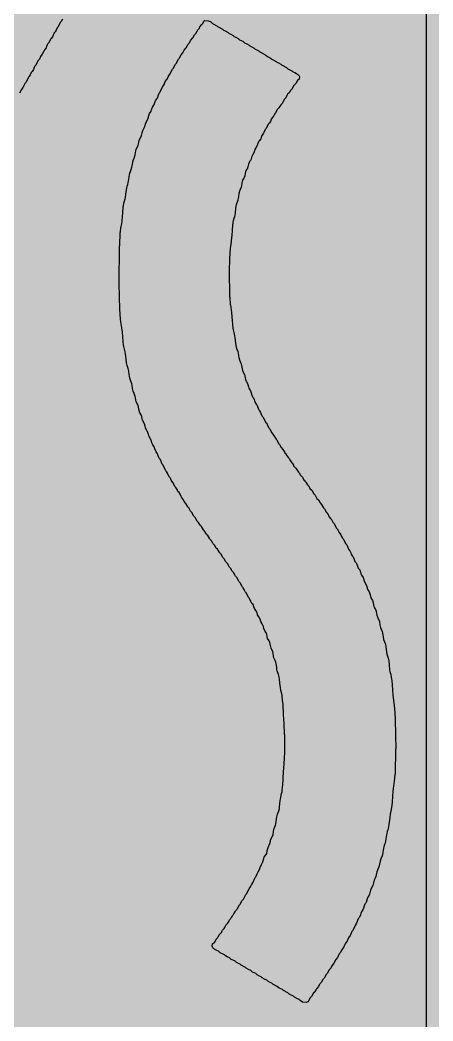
# Model space of a CAD drawing. Header units: inches. Extents: x 0 to 5379, y 0 to 5429.
# Drawn here: x 337.126 to 338.521, y 161.35 to 164.732 of the extents above; entities that cross this region are included whole.
import ezdxf

# ---------------------------------------------------------------- set-up
doc = ezdxf.new("R2010")
doc.units = ezdxf.units.IN
for name, color, linetype in [('Bottom Solder', 6, 'Continuous'), ('SIG 01', 90, 'Continuous'), ('Top Overlay', 2, 'Continuous')]:
    doc.layers.add(name, color=color, linetype=linetype)

msp = doc.modelspace()

# ---------------------------------------------------------------- hatches: boundary and pattern name
at = {"layer": 'Bottom Solder'}
for points in [[(320.6462, 159.1818), (347.218, 159.1818), (347.218, 203.8658), (320.6462, 203.8658)], [(302.967, 159.1818), (347.218, 159.1818), (347.218, 170.289), (302.967, 170.289)]]:
    msp.add_hatch(color=6, dxfattribs=at).paths.add_polyline_path(points)

# ---------------------------------------------------------------- linework, layer by layer
at = {"layer": 'SIG 01'}
msp.add_line((338.4983, 219.6116), (338.4983, 158.0344), dxfattribs=at)
at = {"layer": 'Top Overlay'}
for p, q in [((337.2584, 164.7159), (337.2538, 164.708)), ((337.2617, 164.7237), (337.2584, 164.7159)), ((337.2651, 164.7271), (337.2617, 164.7237)), ((337.2696, 164.735), (337.2651, 164.7271)), ((337.7339, 164.7091), (337.739, 164.7153)), ((337.739, 164.7153), (337.744, 164.7204)), ((337.744, 164.7204), (337.7468, 164.7277)), ((337.7468, 164.7277), (337.7491, 164.7299)), ((337.7491, 164.7299), (337.7626, 164.7288)), ((337.7626, 164.7288), (337.7683, 164.7266)), ((337.7683, 164.7266), (337.7705, 164.7254)), ((337.7705, 164.7254), (337.7767, 164.7204)), ((337.7767, 164.7204), (337.7784, 164.7187)), ((337.7784, 164.7187), (337.7908, 164.7119)), ((337.2381, 164.6809), (337.2358, 164.6753)), ((337.2415, 164.6888), (337.2381, 164.6809)), ((337.2448, 164.6922), (337.2415, 164.6888)), ((337.2482, 164.6978), (337.2448, 164.6922)), ((337.2516, 164.7057), (337.2482, 164.6978)), ((337.2538, 164.708), (337.2516, 164.7057)), ((337.7102, 164.6719), (337.7159, 164.6821)), ((337.7159, 164.6821), (337.7215, 164.6877)), ((337.7215, 164.6877), (337.7243, 164.695)), ((337.7243, 164.695), (337.726, 164.6967)), ((337.726, 164.6967), (337.7271, 164.699)), ((337.7271, 164.699), (337.7328, 164.7046)), ((337.7328, 164.7046), (337.7339, 164.7091)), ((337.7908, 164.7119), (337.793, 164.7097)), ((337.793, 164.7097), (337.7953, 164.7085)), ((337.7953, 164.7085), (337.8099, 164.7006)), ((337.8099, 164.7006), (337.8133, 164.6973)), ((337.8133, 164.6973), (337.819, 164.695)), ((337.819, 164.695), (337.8291, 164.6894)), ((337.8291, 164.6894), (337.8325, 164.686)), ((337.8325, 164.686), (337.8381, 164.6837)), ((337.8381, 164.6837), (337.846, 164.6792)), ((337.2178, 164.6482), (337.2155, 164.6426)), ((337.2189, 164.6505), (337.2178, 164.6482)), ((337.2223, 164.6539), (337.2189, 164.6505)), ((337.2268, 164.6618), (337.2223, 164.6539)), ((337.2291, 164.6674), (337.2268, 164.6618)), ((337.2307, 164.6691), (337.2291, 164.6674)), ((337.2358, 164.6753), (337.2307, 164.6691)), ((337.6877, 164.6381), (337.6944, 164.6505)), ((337.6944, 164.6505), (337.6978, 164.6539)), ((337.6978, 164.6539), (337.7035, 164.664)), ((337.7035, 164.664), (337.7085, 164.6702)), ((337.7085, 164.6702), (337.7102, 164.6719)), ((337.846, 164.6792), (337.8494, 164.6759)), ((337.8494, 164.6759), (337.855, 164.6736)), ((337.855, 164.6736), (337.8629, 164.6691)), ((337.8629, 164.6691), (337.8674, 164.6646)), ((337.8674, 164.6646), (337.8787, 164.6601)), ((337.8787, 164.6601), (337.8849, 164.655)), ((337.8849, 164.655), (337.8866, 164.6533)), ((337.8866, 164.6533), (337.8922, 164.6511)), ((337.8922, 164.6511), (337.9001, 164.6466)), ((337.9001, 164.6466), (337.9023, 164.6443)), ((337.2009, 164.6167), (337.1953, 164.6088)), ((337.2054, 164.6246), (337.2009, 164.6167)), ((337.2093, 164.6319), (337.2054, 164.6246)), ((337.2144, 164.6381), (337.2093, 164.6319)), ((337.2155, 164.6426), (337.2144, 164.6381)), ((337.6651, 164.6043), (337.6708, 164.6144)), ((337.6708, 164.6144), (337.6759, 164.6206)), ((337.6759, 164.6206), (337.6809, 164.6302)), ((337.6809, 164.6302), (337.686, 164.6364)), ((337.686, 164.6364), (337.6877, 164.6381)), ((337.9023, 164.6443), (337.9046, 164.6432)), ((337.9046, 164.6432), (337.917, 164.6364)), ((337.917, 164.6364), (337.9204, 164.633)), ((337.9204, 164.633), (337.926, 164.6308)), ((337.926, 164.6308), (337.9339, 164.6263)), ((337.9339, 164.6263), (337.9362, 164.624)), ((337.9362, 164.624), (337.9384, 164.6229)), ((337.9384, 164.6229), (337.9531, 164.615)), ((337.9531, 164.615), (337.9553, 164.6128)), ((337.9553, 164.6128), (337.9576, 164.6116)), ((337.1783, 164.5784), (337.175, 164.575)), ((337.184, 164.5885), (337.1783, 164.5784)), ((337.1862, 164.5942), (337.184, 164.5885)), ((337.1919, 164.5998), (337.1862, 164.5942)), ((337.1953, 164.6088), (337.1919, 164.5998)), ((337.6437, 164.5682), (337.6516, 164.5829)), ((337.6516, 164.5829), (337.655, 164.5863)), ((337.655, 164.5863), (337.6573, 164.5919)), ((337.6573, 164.5919), (337.6618, 164.5998)), ((337.6618, 164.5998), (337.664, 164.602)), ((337.664, 164.602), (337.6651, 164.6043)), ((337.9576, 164.6116), (337.9643, 164.6071)), ((337.9643, 164.6071), (337.9722, 164.6026)), ((337.9722, 164.6026), (337.979, 164.5981)), ((337.979, 164.5981), (337.9914, 164.5913)), ((337.9914, 164.5913), (337.9936, 164.5891)), ((337.9936, 164.5891), (337.9993, 164.5868)), ((337.9993, 164.5868), (338.0071, 164.5823)), ((338.0071, 164.5823), (338.0094, 164.5801)), ((338.0094, 164.5801), (338.0117, 164.5789)), ((338.0117, 164.5789), (338.0263, 164.5711)), ((337.1603, 164.5468), (337.1569, 164.5412)), ((337.1637, 164.5547), (337.1603, 164.5468)), ((337.1671, 164.5581), (337.1637, 164.5547)), ((337.171, 164.5643), (337.1671, 164.5581)), ((337.175, 164.575), (337.171, 164.5643)), ((337.6263, 164.5395), (337.6319, 164.5485)), ((337.6319, 164.5485), (337.6336, 164.5502)), ((337.6336, 164.5502), (337.6359, 164.5558)), ((337.6359, 164.5558), (337.6415, 164.566)), ((337.6415, 164.566), (337.6437, 164.5682)), ((338.0263, 164.5711), (338.0308, 164.5666)), ((338.0308, 164.5666), (338.0381, 164.5637)), ((338.0381, 164.5637), (338.0443, 164.5598)), ((338.0443, 164.5598), (338.0466, 164.5575)), ((338.0466, 164.5575), (338.0488, 164.5564)), ((338.0488, 164.5564), (338.0545, 164.5542)), ((338.0545, 164.5542), (338.0601, 164.5508)), ((338.0601, 164.5508), (338.0624, 164.5485)), ((338.0624, 164.5485), (338.0646, 164.5474)), ((338.0646, 164.5474), (338.0686, 164.5435)), ((337.14, 164.5119), (337.1355, 164.504)), ((337.1412, 164.5164), (337.14, 164.5119)), ((337.1457, 164.5209), (337.1412, 164.5164)), ((337.1502, 164.5288), (337.1457, 164.5209)), ((337.1536, 164.5367), (337.1502, 164.5288)), ((337.1547, 164.5389), (337.1536, 164.5367)), ((337.1569, 164.5412), (337.1547, 164.5389)), ((337.6088, 164.5074), (337.6133, 164.5142)), ((337.6133, 164.5142), (337.615, 164.5204)), ((337.615, 164.5204), (337.6167, 164.5243)), ((337.6167, 164.5243), (337.6218, 164.5305)), ((337.6218, 164.5305), (337.6235, 164.5322)), ((337.6235, 164.5322), (337.6263, 164.5395)), ((338.0517, 164.5119), (338.0505, 164.5096)), ((338.0533, 164.5125), (338.0517, 164.5119)), ((338.0573, 164.5175), (338.0533, 164.5125)), ((338.0618, 164.5254), (338.0573, 164.5175)), ((338.0624, 164.526), (338.0618, 164.5254)), ((338.0686, 164.5322), (338.0624, 164.526)), ((338.0686, 164.5435), (338.0697, 164.5389)), ((338.0697, 164.5389), (338.0686, 164.5322)), ((337.131, 164.4972), (337.1243, 164.4849)), ((337.1355, 164.504), (337.131, 164.4972)), ((337.5919, 164.4725), (337.5936, 164.4787)), ((337.5936, 164.4787), (337.5958, 164.4843)), ((337.5958, 164.4843), (337.5987, 164.4871)), ((337.5987, 164.4871), (337.5998, 164.4894)), ((337.5998, 164.4894), (337.6043, 164.4995)), ((337.6043, 164.4995), (337.6088, 164.5074)), ((338.0291, 164.4792), (338.0235, 164.4691)), ((338.0302, 164.4815), (338.0291, 164.4792)), ((338.0348, 164.486), (338.0302, 164.4815)), ((338.0393, 164.4939), (338.0348, 164.486)), ((338.0449, 164.4995), (338.0393, 164.4939)), ((338.0505, 164.5096), (338.0449, 164.4995)), ((337.5739, 164.4375), (337.5784, 164.4443)), ((337.5784, 164.4443), (337.5834, 164.4584)), ((337.5834, 164.4584), (337.588, 164.4651)), ((337.588, 164.4651), (337.5896, 164.4668)), ((337.5896, 164.4668), (337.5919, 164.4725)), ((338.0066, 164.4454), (338.0009, 164.4353)), ((338.0111, 164.4499), (338.0066, 164.4454)), ((338.019, 164.4646), (338.0111, 164.4499)), ((338.0235, 164.4691), (338.019, 164.4646)), ((337.5609, 164.4088), (337.5637, 164.4161)), ((337.5637, 164.4161), (337.5694, 164.424)), ((337.5694, 164.424), (337.5705, 164.4285)), ((337.5705, 164.4285), (337.5739, 164.4375)), ((337.9852, 164.4139), (337.9824, 164.4065)), ((337.9897, 164.4184), (337.9852, 164.4139)), ((337.9964, 164.4308), (337.9897, 164.4184)), ((338.0009, 164.4353), (337.9964, 164.4308)), ((337.548, 164.3722), (337.5491, 164.3767)), ((337.5491, 164.3767), (337.5508, 164.3829)), ((337.5508, 164.3829), (337.553, 164.3885)), ((337.553, 164.3885), (337.5581, 164.397)), ((337.5581, 164.397), (337.5598, 164.4032)), ((337.5598, 164.4032), (337.5609, 164.4088)), ((337.9649, 164.3789), (337.957, 164.3643)), ((337.966, 164.3812), (337.9649, 164.3789)), ((337.9683, 164.3834), (337.966, 164.3812)), ((337.9717, 164.3891), (337.9683, 164.3834)), ((337.975, 164.397), (337.9717, 164.3891)), ((337.9824, 164.4065), (337.975, 164.397)), ((337.5344, 164.3361), (337.5367, 164.3417)), ((337.5367, 164.3417), (337.5389, 164.3508)), ((337.5389, 164.3508), (337.5406, 164.3581)), ((337.5406, 164.3581), (337.548, 164.3722)), ((337.9424, 164.3417), (337.9407, 164.3355)), ((337.944, 164.3434), (337.9424, 164.3417)), ((337.9491, 164.3496), (337.944, 164.3434)), ((337.9502, 164.3519), (337.9491, 164.3496)), ((337.9536, 164.3598), (337.9502, 164.3519)), ((337.9547, 164.362), (337.9536, 164.3598)), ((337.957, 164.3643), (337.9547, 164.362)), ((337.5187, 164.2944), (337.5254, 164.3091)), ((337.5254, 164.3091), (337.5277, 164.3181)), ((337.5277, 164.3181), (337.5288, 164.326)), ((337.5288, 164.326), (337.5344, 164.3361)), ((337.93, 164.3147), (337.9271, 164.3074)), ((337.9333, 164.3226), (337.93, 164.3147)), ((337.935, 164.3243), (337.9333, 164.3226)), ((337.9395, 164.331), (337.935, 164.3243)), ((337.9407, 164.3355), (337.9395, 164.331)), ((337.5119, 164.2651), (337.5153, 164.2764)), ((337.5153, 164.2764), (337.5175, 164.2899)), ((337.5175, 164.2899), (337.5187, 164.2944)), ((337.9114, 164.2758), (337.9085, 164.2685)), ((337.9159, 164.2826), (337.9114, 164.2758)), ((337.9187, 164.2899), (337.9159, 164.2826)), ((337.9198, 164.2944), (337.9187, 164.2899)), ((337.9226, 164.3006), (337.9198, 164.2944)), ((337.9271, 164.3074), (337.9226, 164.3006)), ((337.5051, 164.2392), (337.508, 164.2578)), ((337.508, 164.2578), (337.5102, 164.2634)), ((337.5102, 164.2634), (337.5119, 164.2651)), ((337.8984, 164.2448), (337.8962, 164.2358)), ((337.9018, 164.2527), (337.8984, 164.2448)), ((337.9029, 164.255), (337.9018, 164.2527)), ((337.9046, 164.2567), (337.9029, 164.255)), ((337.9069, 164.2623), (337.9046, 164.2567)), ((337.9085, 164.2685), (337.9069, 164.2623)), ((337.495, 164.1998), (337.4961, 164.211)), ((337.4961, 164.211), (337.4972, 164.2144)), ((337.4972, 164.2144), (337.4989, 164.2206)), ((337.4989, 164.2206), (337.5018, 164.2268)), ((337.5018, 164.2268), (337.504, 164.2347)), ((337.504, 164.2347), (337.5051, 164.2392)), ((337.8871, 164.2144), (337.886, 164.2054)), ((337.8883, 164.2189), (337.8871, 164.2144)), ((337.8905, 164.2246), (337.8883, 164.2189)), ((337.8916, 164.2268), (337.8905, 164.2246)), ((337.8933, 164.2285), (337.8916, 164.2268)), ((337.8962, 164.2358), (337.8933, 164.2285)), ((337.4877, 164.171), (337.4899, 164.1767)), ((337.4899, 164.1767), (337.4916, 164.1829)), ((337.4916, 164.1829), (337.4927, 164.1874)), ((337.4927, 164.1874), (337.4939, 164.1953)), ((337.4939, 164.1953), (337.495, 164.1998)), ((337.8759, 164.1817), (337.8747, 164.1705)), ((337.8781, 164.1907), (337.8759, 164.1817)), ((337.8826, 164.1975), (337.8781, 164.1907)), ((337.8838, 164.1998), (337.8826, 164.1975)), ((337.886, 164.2054), (337.8838, 164.1998)), ((337.4826, 164.1322), (337.4837, 164.1434)), ((337.4837, 164.1434), (337.4854, 164.1586)), ((337.4854, 164.1586), (337.4877, 164.171)), ((337.8657, 164.1457), (337.8646, 164.1344)), ((337.868, 164.1536), (337.8657, 164.1457)), ((337.8702, 164.1592), (337.868, 164.1536)), ((337.8736, 164.1671), (337.8702, 164.1592)), ((337.8747, 164.1705), (337.8736, 164.1671)), ((337.4758, 164.104), (337.477, 164.113)), ((337.477, 164.113), (337.4781, 164.1164)), ((337.4781, 164.1164), (337.4815, 164.1276)), ((337.4815, 164.1276), (337.4826, 164.1322)), ((337.8567, 164.1074), (337.8556, 164.1029)), ((337.8618, 164.1237), (337.8567, 164.1074)), ((337.8635, 164.1299), (337.8618, 164.1237)), ((337.8646, 164.1344), (337.8635, 164.1299)), ((337.4725, 164.0679), (337.4736, 164.0792)), ((337.4736, 164.0792), (337.4747, 164.1006)), ((337.4747, 164.1006), (337.4758, 164.104)), ((337.8528, 164.0809), (337.8505, 164.0674)), ((337.8545, 164.095), (337.8528, 164.0809)), ((337.8556, 164.1029), (337.8545, 164.095)), ((337.4679, 164.0341), (337.4696, 164.0437)), ((337.4696, 164.0437), (337.4708, 164.0527)), ((337.4708, 164.0527), (337.4725, 164.0679)), ((337.8454, 164.0488), (337.8432, 164.024)), ((337.8466, 164.0533), (337.8454, 164.0488)), ((337.8488, 164.0612), (337.8466, 164.0533)), ((337.8505, 164.0674), (337.8488, 164.0612)), ((337.4634, 163.971), (337.4646, 164.0127)), ((337.4646, 164.0127), (337.4657, 164.0161)), ((337.4657, 164.0161), (337.4668, 164.0307)), ((337.4668, 164.0307), (337.4679, 164.0341)), ((337.8432, 164.024), (337.8421, 164.0014)), ((337.4623, 163.9676), (337.4634, 163.971)), ((337.8398, 163.9834), (337.8364, 163.9597)), ((337.8409, 163.9981), (337.8398, 163.9834)), ((337.8421, 164.0014), (337.8409, 163.9981)), ((337.4612, 163.8414), (337.4623, 163.9676)), ((337.8353, 163.9451), (337.8342, 163.9237)), ((337.8364, 163.9597), (337.8353, 163.9451)), ((337.8342, 163.9237), (337.833, 163.8854)), ((337.833, 163.8854), (337.8342, 163.7975)), ((337.4623, 163.7963), (337.4612, 163.8414)), ((337.4634, 163.7547), (337.4623, 163.7963)), ((337.8342, 163.7975), (337.8353, 163.7941)), ((337.8353, 163.7941), (337.8364, 163.7716)), ((337.8364, 163.7716), (337.8376, 163.7682)), ((337.8376, 163.7682), (337.8404, 163.744)), ((337.4651, 163.7214), (337.4634, 163.7547)), ((337.8404, 163.744), (337.8421, 163.7287)), ((337.4663, 163.7124), (337.4651, 163.7214)), ((337.4696, 163.6921), (337.4663, 163.7124)), ((337.8421, 163.7287), (337.8449, 163.691)), ((337.4719, 163.6775), (337.4696, 163.6921)), ((337.4741, 163.6459), (337.4719, 163.6775)), ((337.8449, 163.691), (337.846, 163.6854)), ((337.846, 163.6854), (337.8471, 163.6808)), ((337.8471, 163.6808), (337.85, 163.6713)), ((337.85, 163.6713), (337.8511, 163.6634)), ((337.4753, 163.6346), (337.4741, 163.6459)), ((337.4764, 163.629), (337.4753, 163.6346)), ((337.8511, 163.6634), (337.8522, 163.6589)), ((337.8522, 163.6589), (337.8545, 163.6397)), ((337.8545, 163.6397), (337.8556, 163.6318)), ((337.8556, 163.6318), (337.8578, 163.6217)), ((337.4809, 163.611), (337.4764, 163.629)), ((337.482, 163.6042), (337.4809, 163.611)), ((337.4843, 163.5862), (337.482, 163.6042)), ((337.8578, 163.6217), (337.8623, 163.6115)), ((337.8623, 163.6115), (337.8635, 163.607)), ((337.8635, 163.607), (337.8646, 163.5958)), ((337.486, 163.5732), (337.4843, 163.5862)), ((337.4882, 163.5642), (337.486, 163.5732)), ((337.491, 163.5546), (337.4882, 163.5642)), ((337.8646, 163.5958), (337.8657, 163.5913)), ((337.8657, 163.5913), (337.8674, 163.5839)), ((337.8674, 163.5839), (337.8697, 163.5783)), ((337.8697, 163.5783), (337.8731, 163.5693)), ((337.8731, 163.5693), (337.8742, 163.5648)), ((337.8742, 163.5648), (337.8776, 163.5479)), ((337.4933, 163.5456), (337.491, 163.5546)), ((337.495, 163.5338), (337.4933, 163.5456)), ((337.4961, 163.5293), (337.495, 163.5338)), ((337.8776, 163.5479), (337.8798, 163.5422)), ((337.8798, 163.5422), (337.8849, 163.5338)), ((337.8849, 163.5338), (337.8866, 163.5231)), ((337.4972, 163.5214), (337.4961, 163.5293)), ((337.4989, 163.5152), (337.4972, 163.5214)), ((337.5034, 163.5028), (337.4989, 163.5152)), ((337.5046, 163.4983), (337.5034, 163.5028)), ((337.5063, 163.4865), (337.5046, 163.4983)), ((337.8866, 163.5231), (337.8877, 163.5175)), ((337.8877, 163.5175), (337.89, 163.5118)), ((337.89, 163.5118), (337.8916, 163.5101)), ((337.8916, 163.5101), (337.8962, 163.5)), ((337.8962, 163.5), (337.8978, 163.4927)), ((337.5085, 163.4775), (337.5063, 163.4865)), ((337.5113, 163.4701), (337.5085, 163.4775)), ((337.5153, 163.4594), (337.5113, 163.4701)), ((337.8978, 163.4927), (337.899, 163.4882)), ((337.899, 163.4882), (337.9046, 163.4791)), ((337.9046, 163.4791), (337.9074, 163.4718)), ((337.9074, 163.4718), (337.9091, 163.4645)), ((337.9091, 163.4645), (337.9114, 163.4589)), ((337.5164, 163.4549), (337.5153, 163.4594)), ((337.5187, 163.4414), (337.5164, 163.4549)), ((337.5249, 163.4296), (337.5187, 163.4414)), ((337.5288, 163.4121), (337.5249, 163.4296)), ((337.9114, 163.4589), (337.9153, 163.4549)), ((337.9153, 163.4549), (337.9176, 163.4493)), ((337.9176, 163.4493), (337.9187, 163.4448)), ((337.9187, 163.4448), (337.9215, 163.4374)), ((337.9215, 163.4374), (337.9243, 163.4335)), ((337.9243, 163.4335), (337.9266, 163.4313)), ((337.9266, 163.4313), (337.9288, 163.4256)), ((337.5311, 163.4042), (337.5288, 163.4121)), ((337.5356, 163.3974), (337.5311, 163.4042)), ((337.5378, 163.3918), (337.5356, 163.3974)), ((337.9288, 163.4256), (337.9328, 163.4149)), ((337.9328, 163.4149), (337.9345, 163.4132)), ((337.9345, 163.4132), (337.9356, 163.411)), ((337.9356, 163.411), (337.939, 163.4053)), ((337.939, 163.4053), (337.9429, 163.3946)), ((337.9429, 163.3946), (337.9469, 163.3907)), ((337.5389, 163.3839), (337.5378, 163.3918)), ((337.5401, 163.3794), (337.5389, 163.3839)), ((337.5451, 163.3698), (337.5401, 163.3794)), ((337.5474, 163.3642), (337.5451, 163.3698)), ((337.5491, 163.358), (337.5474, 163.3642)), ((337.9469, 163.3907), (337.948, 163.3884)), ((337.948, 163.3884), (337.957, 163.3715)), ((337.957, 163.3715), (337.9593, 163.3693)), ((337.9593, 163.3693), (337.9626, 163.3614)), ((337.9626, 163.3614), (337.9671, 163.3535)), ((337.5502, 163.3535), (337.5491, 163.358)), ((337.5536, 163.3456), (337.5502, 163.3535)), ((337.5547, 163.3434), (337.5536, 163.3456)), ((337.5564, 163.3417), (337.5547, 163.3434)), ((337.5604, 163.331), (337.5564, 163.3417)), ((337.5615, 163.3265), (337.5604, 163.331)), ((337.9671, 163.3535), (337.9694, 163.3512)), ((337.9694, 163.3512), (337.9705, 163.349)), ((337.9705, 163.349), (337.9773, 163.3366)), ((337.9773, 163.3366), (337.9829, 163.3287)), ((337.9829, 163.3287), (337.9886, 163.3186)), ((337.5677, 163.3146), (337.5615, 163.3265)), ((337.5699, 163.309), (337.5677, 163.3146)), ((337.5716, 163.3028), (337.5699, 163.309)), ((337.5744, 163.2966), (337.5716, 163.3028)), ((337.5789, 163.2898), (337.5744, 163.2966)), ((337.9886, 163.3186), (337.9919, 163.3152)), ((337.9919, 163.3152), (337.9931, 163.3129)), ((337.9931, 163.3129), (337.9998, 163.3005)), ((337.9998, 163.3005), (338.0032, 163.2972)), ((338.0032, 163.2972), (338.0088, 163.287)), ((337.5818, 163.2825), (337.5789, 163.2898)), ((337.5857, 163.2729), (337.5818, 163.2825)), ((337.5902, 163.2662), (337.5857, 163.2729)), ((337.593, 163.2588), (337.5902, 163.2662)), ((338.0088, 163.287), (338.0139, 163.2808)), ((338.0139, 163.2808), (338.019, 163.2724)), ((338.019, 163.2724), (338.0201, 163.2701)), ((338.0201, 163.2701), (338.0235, 163.2667)), ((338.0235, 163.2667), (338.0246, 163.2645)), ((338.0246, 163.2645), (338.0319, 163.2538)), ((337.5953, 163.2532), (337.593, 163.2588)), ((337.5964, 163.251), (337.5953, 163.2532)), ((337.5987, 163.2487), (337.5964, 163.251)), ((337.6032, 163.2408), (337.5987, 163.2487)), ((337.6043, 163.2363), (337.6032, 163.2408)), ((337.6066, 163.2307), (337.6043, 163.2363)), ((337.6088, 163.2284), (337.6066, 163.2307)), ((337.6144, 163.2183), (337.6088, 163.2284)), ((338.0319, 163.2538), (338.0348, 163.2498)), ((338.0348, 163.2498), (338.0393, 163.2419)), ((338.0393, 163.2419), (338.0443, 163.2357)), ((338.0443, 163.2357), (338.0471, 163.2329)), ((338.0471, 163.2329), (338.0494, 163.2273)), ((338.0494, 163.2273), (338.0505, 163.225)), ((337.6178, 163.2104), (337.6144, 163.2183)), ((337.6189, 163.2081), (337.6178, 163.2104)), ((337.6212, 163.2059), (337.6189, 163.2081)), ((337.6246, 163.2002), (337.6212, 163.2059)), ((337.6268, 163.1946), (337.6246, 163.2002)), ((337.6313, 163.1878), (337.6268, 163.1946)), ((338.0505, 163.225), (338.0584, 163.2171)), ((338.0584, 163.2171), (338.0641, 163.207)), ((338.0641, 163.207), (338.0674, 163.2036)), ((338.0674, 163.2036), (338.0686, 163.2014)), ((338.0686, 163.2014), (338.0731, 163.1935)), ((338.0731, 163.1935), (338.0798, 163.1867)), ((337.6342, 163.1839), (337.6313, 163.1878)), ((337.637, 163.1766), (337.6342, 163.1839)), ((337.6426, 163.1687), (337.637, 163.1766)), ((337.6471, 163.1608), (337.6426, 163.1687)), ((337.6494, 163.1552), (337.6471, 163.1608)), ((338.0798, 163.1867), (338.0843, 163.1788)), ((338.0843, 163.1788), (338.0877, 163.1755)), ((338.0877, 163.1755), (338.0888, 163.1732)), ((338.0888, 163.1732), (338.0911, 163.1709)), ((338.0911, 163.1709), (338.0967, 163.1608)), ((338.0967, 163.1608), (338.1012, 163.1563)), ((337.6528, 163.1518), (337.6494, 163.1552)), ((337.6567, 163.1456), (337.6528, 163.1518)), ((337.6595, 163.1383), (337.6567, 163.1456)), ((337.664, 163.1349), (337.6595, 163.1383)), ((337.6674, 163.1293), (337.664, 163.1349)), ((337.6708, 163.1214), (337.6674, 163.1293)), ((338.1012, 163.1563), (338.1057, 163.1484)), ((338.1057, 163.1484), (338.1114, 163.1428)), ((338.1114, 163.1428), (338.1181, 163.1304)), ((338.1181, 163.1304), (338.1226, 163.1259)), ((338.1226, 163.1259), (338.1283, 163.1157)), ((337.6719, 163.1191), (337.6708, 163.1214)), ((337.6753, 163.1157), (337.6719, 163.1191)), ((337.6787, 163.1101), (337.6753, 163.1157)), ((337.6809, 163.1045), (337.6787, 163.1101)), ((337.6866, 163.0988), (337.6809, 163.1045)), ((337.6922, 163.0887), (337.6866, 163.0988)), ((338.1283, 163.1157), (338.1339, 163.1101)), ((338.1339, 163.1101), (338.1396, 163.1)), ((338.1396, 163.1), (338.1441, 163.0954)), ((338.1441, 163.0954), (338.1508, 163.0831)), ((337.6933, 163.0864), (337.6922, 163.0887)), ((337.6967, 163.0831), (337.6933, 163.0864)), ((337.7023, 163.0729), (337.6967, 163.0831)), ((337.7068, 163.0684), (337.7023, 163.0729)), ((337.7136, 163.056), (337.7068, 163.0684)), ((337.7181, 163.0515), (337.7136, 163.056)), ((338.1508, 163.0831), (338.1542, 163.0797)), ((338.1542, 163.0797), (338.161, 163.0673)), ((338.161, 163.0673), (338.1666, 163.0616)), ((338.1666, 163.0616), (338.1677, 163.0571)), ((338.1677, 163.0571), (338.1734, 163.0492)), ((337.7249, 163.0391), (337.7181, 163.0515)), ((337.7294, 163.0346), (337.7249, 163.0391)), ((337.735, 163.0245), (337.7294, 163.0346)), ((337.739, 163.0205), (337.735, 163.0245)), ((338.1734, 163.0492), (338.1767, 163.0459)), ((338.1767, 163.0459), (338.1824, 163.0357)), ((338.1824, 163.0357), (338.1858, 163.0323)), ((338.1858, 163.0323), (338.1948, 163.0154)), ((337.7463, 163.0098), (337.739, 163.0205)), ((337.7474, 163.0076), (337.7463, 163.0098)), ((337.7508, 163.0042), (337.7474, 163.0076)), ((337.7519, 163.0019), (337.7508, 163.0042)), ((337.7564, 162.9952), (337.7519, 163.0019)), ((337.7575, 162.9929), (337.7564, 162.9952)), ((337.7604, 162.9901), (337.7575, 162.9929)), ((337.7677, 162.9794), (337.7604, 162.9901)), ((338.1948, 163.0154), (338.197, 163.0132)), ((338.197, 163.0132), (338.2038, 163.0008)), ((338.2038, 163.0008), (338.2094, 162.9929)), ((338.2094, 162.9929), (338.2117, 162.9873)), ((337.7688, 162.9771), (337.7677, 162.9794)), ((337.7733, 162.9726), (337.7688, 162.9771)), ((337.7778, 162.9647), (337.7733, 162.9726)), ((337.779, 162.9625), (337.7778, 162.9647)), ((337.7835, 162.958), (337.779, 162.9625)), ((337.7891, 162.9478), (337.7835, 162.958)), ((338.2117, 162.9873), (338.2151, 162.9816)), ((338.2151, 162.9816), (338.2173, 162.9794)), ((338.2173, 162.9794), (338.2184, 162.9771)), ((338.2184, 162.9771), (338.2263, 162.9625)), ((338.2263, 162.9625), (338.2297, 162.9591)), ((338.2297, 162.9591), (338.232, 162.9535)), ((337.793, 162.9439), (337.7891, 162.9478)), ((337.8009, 162.9315), (337.793, 162.9439)), ((337.8049, 162.9287), (337.8009, 162.9315)), ((337.8105, 162.9185), (337.8049, 162.9287)), ((338.232, 162.9535), (338.2353, 162.9445)), ((338.2353, 162.9445), (338.2404, 162.9383)), ((338.2404, 162.9383), (338.2432, 162.9321)), ((338.2432, 162.9321), (338.2443, 162.9275)), ((338.2443, 162.9275), (338.2477, 162.9219)), ((338.2477, 162.9219), (338.2511, 162.9185)), ((337.8116, 162.9163), (337.8105, 162.9185)), ((337.8161, 162.9118), (337.8116, 162.9163)), ((337.8218, 162.9016), (337.8161, 162.9118)), ((337.8274, 162.896), (337.8218, 162.9016)), ((337.833, 162.8859), (337.8274, 162.896)), ((338.2511, 162.9185), (338.2534, 162.9129)), ((338.2534, 162.9129), (338.2573, 162.9022)), ((338.2573, 162.9022), (338.2613, 162.8982)), ((338.2613, 162.8982), (338.2624, 162.896)), ((338.2624, 162.896), (338.2646, 162.8904)), ((338.2646, 162.8904), (338.2686, 162.8797)), ((337.8342, 162.8836), (337.833, 162.8859)), ((337.8376, 162.8802), (337.8342, 162.8836)), ((337.8432, 162.8701), (337.8376, 162.8802)), ((337.8477, 162.8656), (337.8432, 162.8701)), ((337.8533, 162.8554), (337.8477, 162.8656)), ((337.8545, 162.8532), (337.8533, 162.8554)), ((337.859, 162.8487), (337.8545, 162.8532)), ((338.2686, 162.8797), (338.2736, 162.8746)), ((338.2736, 162.8746), (338.2759, 162.8667)), ((338.2759, 162.8667), (338.2776, 162.8605)), ((338.2776, 162.8605), (338.2793, 162.8566)), ((338.2793, 162.8566), (338.2849, 162.8487)), ((337.8657, 162.8363), (337.859, 162.8487)), ((337.8669, 162.834), (337.8657, 162.8363)), ((337.8702, 162.8306), (337.8669, 162.834)), ((337.877, 162.8182), (337.8702, 162.8306)), ((338.2849, 162.8487), (338.2883, 162.8374)), ((338.2883, 162.8374), (338.2973, 162.8182)), ((337.8781, 162.816), (337.877, 162.8182)), ((337.8804, 162.8137), (337.8781, 162.816)), ((337.8838, 162.8081), (337.8804, 162.8137)), ((337.886, 162.8025), (337.8838, 162.8081)), ((337.8871, 162.8002), (337.886, 162.8025)), ((337.8905, 162.7968), (337.8871, 162.8002)), ((337.895, 162.7889), (337.8905, 162.7968)), ((337.8984, 162.7811), (337.895, 162.7889)), ((338.2973, 162.8182), (338.299, 162.812)), ((338.299, 162.812), (338.3013, 162.8064)), ((338.3013, 162.8064), (338.3058, 162.7997)), ((338.3058, 162.7997), (338.3086, 162.7901)), ((338.3086, 162.7901), (338.3108, 162.7799)), ((337.9007, 162.7788), (337.8984, 162.7811)), ((337.9063, 162.7687), (337.9007, 162.7788)), ((337.9097, 162.7608), (337.9063, 162.7687)), ((337.9136, 162.7568), (337.9097, 162.7608)), ((337.9164, 162.7495), (337.9136, 162.7568)), ((338.3108, 162.7799), (338.3165, 162.7709)), ((338.3165, 162.7709), (338.3187, 162.763)), ((338.3187, 162.763), (338.3215, 162.7501)), ((337.9187, 162.7439), (337.9164, 162.7495)), ((337.9232, 162.7371), (337.9187, 162.7439)), ((337.9277, 162.7292), (337.9232, 162.7371)), ((337.9288, 162.7225), (337.9277, 162.7292)), ((337.9333, 162.7157), (337.9288, 162.7225)), ((338.3215, 162.7501), (338.3232, 162.7461)), ((338.3232, 162.7461), (338.3266, 162.7405)), ((338.3266, 162.7405), (338.3289, 162.7349)), ((338.3289, 162.7349), (338.3306, 162.7253)), ((338.3306, 162.7253), (338.3317, 162.7208)), ((338.3317, 162.7208), (338.3351, 162.7118)), ((337.9378, 162.7078), (337.9333, 162.7157)), ((337.9401, 162.6999), (337.9378, 162.7078)), ((337.9424, 162.6943), (337.9401, 162.6999)), ((337.9435, 162.692), (337.9424, 162.6943)), ((337.9457, 162.6898), (337.9435, 162.692)), ((337.9485, 162.6825), (337.9457, 162.6898)), ((338.3351, 162.7118), (338.3401, 162.6999)), ((338.3401, 162.6999), (338.3418, 162.6881)), ((338.3418, 162.6881), (338.3441, 162.6791)), ((337.9502, 162.6763), (337.9485, 162.6825)), ((337.9547, 162.6661), (337.9502, 162.6763)), ((337.9587, 162.6599), (337.9547, 162.6661)), ((337.9598, 162.6554), (337.9587, 162.6599)), ((337.9609, 162.6487), (337.9598, 162.6554)), ((338.3441, 162.6791), (338.3463, 162.6734)), ((338.3463, 162.6734), (338.3491, 162.6661)), ((338.3491, 162.6661), (338.3503, 162.6616)), ((338.3503, 162.6616), (338.3514, 162.6537)), ((338.3514, 162.6537), (338.3525, 162.6492)), ((337.9626, 162.6425), (337.9609, 162.6487)), ((337.9677, 162.634), (337.9626, 162.6425)), ((337.97, 162.6284), (337.9677, 162.634)), ((337.9717, 162.6188), (337.97, 162.6284)), ((337.9745, 162.6092), (337.9717, 162.6188)), ((338.3525, 162.6492), (338.3542, 162.6385)), ((338.3542, 162.6385), (338.357, 162.6312)), ((338.357, 162.6312), (338.3593, 162.6256)), ((338.3593, 162.6256), (338.3615, 162.6165)), ((338.3615, 162.6165), (338.3627, 162.6053)), ((337.9801, 162.5968), (337.9745, 162.6092)), ((337.9812, 162.5923), (337.9801, 162.5968)), ((337.9829, 162.5816), (337.9812, 162.5923)), ((338.3627, 162.6053), (338.3655, 162.5889)), ((338.3655, 162.5889), (338.3694, 162.576)), ((337.984, 162.5771), (337.9829, 162.5816)), ((337.988, 162.5675), (337.984, 162.5771)), ((337.9902, 162.5619), (337.988, 162.5675)), ((337.9914, 162.5563), (337.9902, 162.5619)), ((337.9931, 162.5455), (337.9914, 162.5563)), ((338.3694, 162.576), (338.3717, 162.567)), ((338.3717, 162.567), (338.3734, 162.5529)), ((338.3734, 162.5529), (338.3745, 162.5348)), ((337.9942, 162.5377), (337.9931, 162.5455)), ((337.9953, 162.5331), (337.9942, 162.5377)), ((337.9993, 162.5202), (337.9953, 162.5331)), ((338.0004, 162.5157), (337.9993, 162.5202)), ((338.0015, 162.5101), (338.0004, 162.5157)), ((338.3745, 162.5348), (338.3756, 162.5303)), ((338.3756, 162.5303), (338.3784, 162.5208)), ((338.3784, 162.5208), (338.3801, 162.5112)), ((338.0026, 162.5055), (338.0015, 162.5101)), ((338.0043, 162.4915), (338.0026, 162.5055)), ((338.0055, 162.4768), (338.0043, 162.4915)), ((338.3801, 162.5112), (338.3813, 162.5055)), ((338.3813, 162.5055), (338.3824, 162.4988)), ((338.3824, 162.4988), (338.3835, 162.4853)), ((338.3835, 162.4853), (338.3846, 162.4672)), ((338.0077, 162.4678), (338.0055, 162.4768)), ((338.0088, 162.4644), (338.0077, 162.4678)), ((338.0111, 162.4498), (338.0088, 162.4644)), ((338.0122, 162.4464), (338.0111, 162.4498)), ((338.3846, 162.4672), (338.3858, 162.4515)), ((338.3858, 162.4515), (338.3903, 162.4143)), ((338.0133, 162.434), (338.0122, 162.4464)), ((338.0145, 162.4193), (338.0133, 162.434)), ((338.0162, 162.3861), (338.0145, 162.4193)), ((338.3903, 162.4143), (338.3914, 162.4041)), ((338.0173, 162.3681), (338.0162, 162.3861)), ((338.3914, 162.4041), (338.3925, 162.3895)), ((338.3925, 162.3895), (338.3937, 162.3681)), ((338.0184, 162.3568), (338.0173, 162.3681)), ((338.0201, 162.3191), (338.0184, 162.3568)), ((338.3937, 162.3681), (338.3948, 162.3151)), ((338.0212, 162.3157), (338.0201, 162.3191)), ((338.0207, 162.2565), (338.0212, 162.3157)), ((338.3948, 162.3151), (338.3953, 162.2706)), ((338.0195, 162.2385), (338.0207, 162.2565)), ((338.3942, 162.2672), (338.3931, 162.185)), ((338.3953, 162.2706), (338.3942, 162.2672)), ((338.0173, 162.2058), (338.0184, 162.2171)), ((338.0184, 162.2171), (338.0195, 162.2385)), ((338.0156, 162.1726), (338.0173, 162.2058)), ((338.392, 162.1816), (338.3903, 162.1596)), ((338.3931, 162.185), (338.392, 162.1816)), ((338.0133, 162.1365), (338.0145, 162.1647)), ((338.0145, 162.1647), (338.0156, 162.1726)), ((338.388, 162.1438), (338.3869, 162.1348)), ((338.3891, 162.1506), (338.388, 162.1438)), ((338.3903, 162.1596), (338.3891, 162.1506)), ((338.006, 162.0988), (338.0083, 162.1123)), ((338.0083, 162.1123), (338.0094, 162.1179)), ((338.0094, 162.1179), (338.0111, 162.1241)), ((338.0111, 162.1241), (338.0122, 162.132)), ((338.0122, 162.132), (338.0133, 162.1365)), ((338.3858, 162.1247), (338.3846, 162.1089)), ((338.3869, 162.1348), (338.3858, 162.1247)), ((338.0032, 162.0723), (338.0049, 162.0942)), ((338.0049, 162.0942), (338.006, 162.0988)), ((338.3824, 162.0785), (338.3801, 162.0638)), ((338.3835, 162.0886), (338.3824, 162.0785)), ((338.3846, 162.1089), (338.3835, 162.0886)), ((337.9942, 162.0396), (337.9964, 162.0486)), ((337.9964, 162.0486), (338.0009, 162.0599)), ((338.0009, 162.0599), (338.0021, 162.0678)), ((338.0021, 162.0678), (338.0032, 162.0723)), ((338.3762, 162.0486), (338.3751, 162.0373)), ((338.379, 162.0582), (338.3762, 162.0486)), ((338.3801, 162.0638), (338.379, 162.0582)), ((337.9869, 162.0052), (337.9897, 162.0114)), ((337.9897, 162.0114), (337.9908, 162.0159)), ((337.9908, 162.0159), (337.9942, 162.0396)), ((338.3722, 162.0131), (338.37, 161.9996)), ((338.3739, 162.0294), (338.3722, 162.0131)), ((338.3751, 162.0373), (338.3739, 162.0294)), ((337.9728, 161.9618), (337.9807, 161.9787)), ((337.9807, 161.9787), (337.9824, 161.9894)), ((337.9824, 161.9894), (337.9835, 161.9962)), ((337.9835, 161.9962), (337.9869, 162.0052)), ((338.3638, 161.9787), (338.3621, 161.9647)), ((338.3649, 161.9832), (338.3638, 161.9787)), ((338.3666, 161.9894), (338.3649, 161.9832)), ((338.3689, 161.9951), (338.3666, 161.9894)), ((338.37, 161.9996), (338.3689, 161.9951)), ((337.9643, 161.9354), (337.9705, 161.9494)), ((337.9705, 161.9494), (337.9717, 161.9573)), ((337.9717, 161.9573), (337.9728, 161.9618)), ((338.3576, 161.9455), (338.3548, 161.9382)), ((338.3598, 161.9511), (338.3576, 161.9455)), ((338.3621, 161.9647), (338.3598, 161.9511)), ((337.9514, 161.9032), (337.9593, 161.9156)), ((337.9593, 161.9156), (337.9609, 161.9252)), ((337.9609, 161.9252), (337.9621, 161.9297)), ((337.9621, 161.9297), (337.9643, 161.9354)), ((338.3491, 161.9077), (338.3446, 161.8976)), ((338.3503, 161.9111), (338.3491, 161.9077)), ((338.3514, 161.9213), (338.3503, 161.9111)), ((338.3525, 161.9258), (338.3514, 161.9213)), ((338.3537, 161.9337), (338.3525, 161.9258)), ((338.3548, 161.9382), (338.3537, 161.9337)), ((337.9378, 161.8683), (337.9418, 161.879)), ((337.9418, 161.879), (337.9469, 161.8875)), ((337.9469, 161.8875), (337.9502, 161.8987)), ((337.9502, 161.8987), (337.9514, 161.9032)), ((338.3396, 161.8745), (338.3362, 161.8655)), ((338.3407, 161.8801), (338.3396, 161.8745)), ((338.3424, 161.8897), (338.3407, 161.8801)), ((338.3446, 161.8976), (338.3424, 161.8897)), ((337.9232, 161.8368), (337.9243, 161.839)), ((337.9243, 161.839), (337.9277, 161.8469)), ((337.9277, 161.8469), (337.9305, 161.8542)), ((337.9305, 161.8542), (337.935, 161.861)), ((337.935, 161.861), (337.9378, 161.8683)), ((338.3283, 161.8384), (338.326, 161.8328)), ((338.3294, 161.843), (338.3283, 161.8384)), ((338.3311, 161.8537), (338.3294, 161.843)), ((338.3362, 161.8655), (338.3311, 161.8537)), ((337.9052, 161.803), (337.908, 161.8103)), ((337.908, 161.8103), (337.9125, 161.817)), ((337.9125, 161.817), (337.9142, 161.8187)), ((337.9142, 161.8187), (337.9193, 161.8328)), ((337.9193, 161.8328), (337.9209, 161.8345)), ((337.9209, 161.8345), (337.9215, 161.8362)), ((337.9215, 161.8362), (337.9232, 161.8368)), ((338.3176, 161.8075), (338.312, 161.7973)), ((338.3221, 161.8255), (338.3176, 161.8075)), ((338.326, 161.8328), (338.3221, 161.8255)), ((337.8826, 161.7635), (337.8854, 161.7708)), ((337.8854, 161.7708), (337.8894, 161.777)), ((337.8894, 161.777), (337.8928, 161.7804)), ((337.8928, 161.7804), (337.8962, 161.7883)), ((337.8962, 161.7883), (337.9007, 161.7962)), ((337.9007, 161.7962), (337.9052, 161.803)), ((338.3052, 161.7748), (338.3007, 161.768)), ((338.3069, 161.7787), (338.3052, 161.7748)), ((338.3086, 161.7872), (338.3069, 161.7787)), ((338.3097, 161.7917), (338.3086, 161.7872)), ((338.312, 161.7973), (338.3097, 161.7917)), ((337.8612, 161.7297), (337.868, 161.7421)), ((337.868, 161.7421), (337.8714, 161.7455)), ((337.8714, 161.7455), (337.8747, 161.7534)), ((337.8747, 161.7534), (337.8759, 161.7556)), ((337.8759, 161.7556), (337.8809, 161.7618)), ((337.8809, 161.7618), (337.8826, 161.7635)), ((338.2883, 161.7387), (338.2866, 161.7314)), ((338.2906, 161.7444), (338.2883, 161.7387)), ((338.2928, 161.7466), (338.2906, 161.7444)), ((338.2939, 161.7489), (338.2928, 161.7466)), ((338.2956, 161.7506), (338.2939, 161.7489)), ((338.2984, 161.7624), (338.2956, 161.7506)), ((338.3007, 161.768), (338.2984, 161.7624)), ((337.8409, 161.6993), (337.8454, 161.7072)), ((337.8454, 161.7072), (337.8477, 161.7094)), ((337.8477, 161.7094), (337.8488, 161.7117)), ((337.8488, 161.7117), (337.8545, 161.7207)), ((337.8545, 161.7207), (337.8556, 161.7229)), ((337.8556, 161.7229), (337.8601, 161.7275)), ((337.8601, 161.7275), (337.8612, 161.7297)), ((338.2759, 161.7083), (338.2731, 161.701)), ((338.277, 161.7128), (338.2759, 161.7083)), ((338.2798, 161.719), (338.277, 161.7128)), ((338.2844, 161.7258), (338.2798, 161.719)), ((338.2866, 161.7314), (338.2844, 161.7258)), ((337.8184, 161.6655), (337.8207, 161.6711)), ((337.8207, 161.6711), (337.8218, 161.6734)), ((337.8218, 161.6734), (337.8269, 161.6796)), ((337.8269, 161.6796), (337.8297, 161.6824)), ((337.8297, 161.6824), (337.8353, 161.6925)), ((337.8353, 161.6925), (337.8376, 161.6948)), ((337.8376, 161.6948), (337.8387, 161.697)), ((337.8387, 161.697), (337.8409, 161.6993)), ((338.259, 161.6745), (338.2534, 161.6621)), ((338.2629, 161.6807), (338.259, 161.6745)), ((338.268, 161.6948), (338.2629, 161.6807)), ((338.2703, 161.697), (338.268, 161.6948)), ((338.2714, 161.6993), (338.2703, 161.697)), ((338.2731, 161.701), (338.2714, 161.6993)), ((337.7959, 161.6339), (337.8004, 161.6418)), ((337.8004, 161.6418), (337.8071, 161.6486)), ((337.8071, 161.6486), (337.8094, 161.6542)), ((337.8094, 161.6542), (337.8105, 161.6565)), ((337.8105, 161.6565), (337.8156, 161.6627)), ((337.8156, 161.6627), (337.8184, 161.6655)), ((338.241, 161.6384), (338.2353, 161.6305)), ((338.2421, 161.6407), (338.241, 161.6384)), ((338.2466, 161.652), (338.2421, 161.6407)), ((338.2489, 161.6542), (338.2466, 161.652)), ((338.2534, 161.6621), (338.2489, 161.6542)), ((337.7756, 161.6024), (337.7767, 161.6103)), ((337.7778, 161.5967), (337.7756, 161.6024)), ((337.7767, 161.6103), (337.7818, 161.6153)), ((337.7818, 161.6153), (337.784, 161.6165)), ((337.784, 161.6165), (337.7891, 161.626)), ((337.7891, 161.626), (337.7942, 161.6322)), ((337.7942, 161.6322), (337.7959, 161.6339)), ((338.2229, 161.608), (338.2201, 161.6007)), ((338.2258, 161.6131), (338.2229, 161.608)), ((338.2308, 161.6193), (338.2258, 161.6131)), ((338.2325, 161.6232), (338.2308, 161.6193)), ((338.2353, 161.6305), (338.2325, 161.6232)), ((337.7807, 161.5939), (337.7778, 161.5967)), ((337.7908, 161.5883), (337.7807, 161.5939)), ((337.7964, 161.586), (337.7908, 161.5883)), ((337.8021, 161.5804), (337.7964, 161.586)), ((337.8043, 161.5793), (337.8021, 161.5804)), ((337.8145, 161.5748), (337.8043, 161.5793)), ((337.8167, 161.5736), (337.8145, 161.5748)), ((337.8201, 161.5703), (337.8167, 161.5736)), ((337.8257, 161.5669), (337.8201, 161.5703)), ((338.2027, 161.5742), (338.1993, 161.5663)), ((338.2038, 161.5765), (338.2027, 161.5742)), ((338.2072, 161.5798), (338.2038, 161.5765)), ((338.2128, 161.59), (338.2072, 161.5798)), ((338.2173, 161.5967), (338.2128, 161.59)), ((338.2201, 161.6007), (338.2173, 161.5967)), ((337.8336, 161.5635), (337.8257, 161.5669)), ((337.8392, 161.5579), (337.8336, 161.5635)), ((337.8516, 161.5534), (337.8392, 161.5579)), ((337.8561, 161.5488), (337.8516, 161.5534)), ((337.864, 161.5443), (337.8561, 161.5488)), ((337.8697, 161.5421), (337.864, 161.5443)), ((337.8731, 161.5387), (337.8697, 161.5421)), ((337.8854, 161.5319), (337.8731, 161.5387)), ((338.1801, 161.537), (338.1745, 161.5269)), ((338.1858, 161.5449), (338.1801, 161.537)), ((338.1931, 161.5579), (338.1858, 161.5449)), ((338.1981, 161.5641), (338.1931, 161.5579)), ((338.1993, 161.5663), (338.1981, 161.5641)), ((337.8877, 161.5308), (337.8854, 161.5319)), ((337.89, 161.5286), (337.8877, 161.5308)), ((337.8978, 161.5241), (337.89, 161.5286)), ((337.9057, 161.5207), (337.8978, 161.5241)), ((337.9119, 161.5145), (337.9057, 161.5207)), ((337.9226, 161.5105), (337.9119, 161.5145)), ((337.9271, 161.506), (337.9226, 161.5105)), ((337.935, 161.5015), (337.9271, 161.506)), ((337.9407, 161.4993), (337.935, 161.5015)), ((338.1598, 161.5066), (338.1531, 161.4942)), ((338.1632, 161.51), (338.1598, 161.5066)), ((338.17, 161.5224), (338.1632, 161.51)), ((338.1745, 161.5269), (338.17, 161.5224)), ((337.944, 161.4959), (337.9407, 161.4993)), ((337.9519, 161.4914), (337.944, 161.4959)), ((337.9598, 161.488), (337.9519, 161.4914)), ((337.9632, 161.4846), (337.9598, 161.488)), ((337.9711, 161.4801), (337.9632, 161.4846)), ((337.9767, 161.4779), (337.9711, 161.4801)), ((337.9801, 161.4745), (337.9767, 161.4779)), ((337.9953, 161.466), (337.9801, 161.4745)), ((338.1362, 161.4717), (338.1339, 161.466)), ((338.1384, 161.4739), (338.1362, 161.4717)), ((338.1396, 161.4762), (338.1384, 161.4739)), ((338.1429, 161.4795), (338.1396, 161.4762)), ((338.1474, 161.4874), (338.1429, 161.4795)), ((338.1486, 161.4897), (338.1474, 161.4874)), ((338.1531, 161.4942), (338.1486, 161.4897)), ((338.0015, 161.461), (337.9953, 161.466)), ((338.0128, 161.4564), (338.0015, 161.461)), ((338.0162, 161.4531), (338.0128, 161.4564)), ((338.0308, 161.4452), (338.0162, 161.4531)), ((338.0342, 161.4418), (338.0308, 161.4452)), ((338.0421, 161.4373), (338.0342, 161.4418)), ((338.0477, 161.435), (338.0421, 161.4373)), ((338.05, 161.4339), (338.0477, 161.435)), ((338.0533, 161.4305), (338.05, 161.4339)), ((338.117, 161.4446), (338.1103, 161.4322)), ((338.1187, 161.4452), (338.117, 161.4446)), ((338.126, 161.4559), (338.1187, 161.4452)), ((338.1272, 161.4581), (338.126, 161.4559)), ((338.1288, 161.4598), (338.1272, 161.4581)), ((338.1339, 161.466), (338.1288, 161.4598)), ((338.0612, 161.426), (338.0533, 161.4305)), ((338.0691, 161.4226), (338.0612, 161.426)), ((338.0725, 161.4193), (338.0691, 161.4226)), ((338.0804, 161.4136), (338.0725, 161.4193)), ((338.0928, 161.4125), (338.0804, 161.4136)), ((338.0984, 161.4148), (338.0928, 161.4125)), ((338.1012, 161.4187), (338.0984, 161.4148)), ((338.1024, 161.4209), (338.1012, 161.4187)), ((338.1046, 161.4266), (338.1024, 161.4209)), ((338.1103, 161.4322), (338.1046, 161.4266))]:
    msp.add_line(p, q, dxfattribs=at)

doc.saveas('drawing.dxf')
